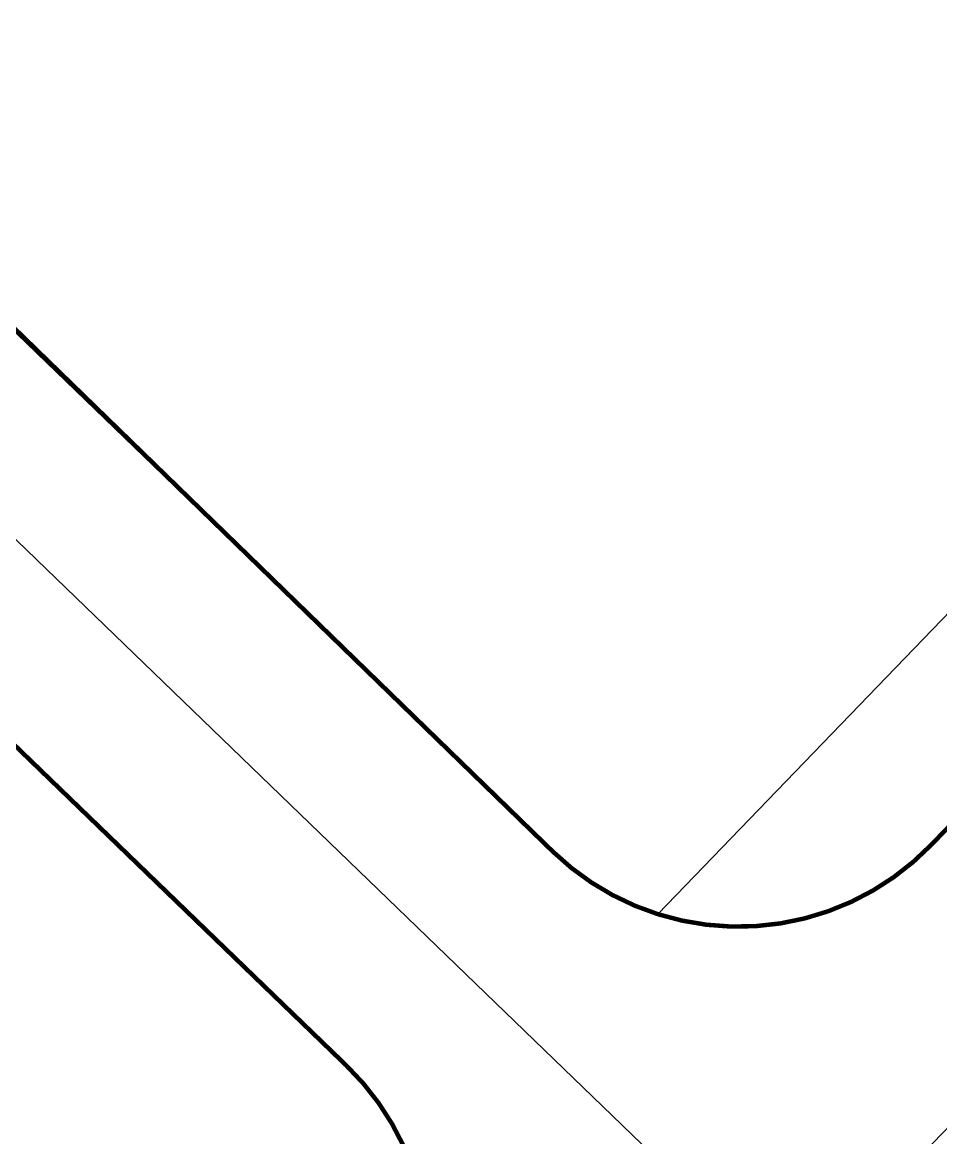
# Model space of a CAD drawing. Extents: x -21908402 to 2681150, y 88493 to 5079726.
# Drawn here: x 1781126 to 1788540, y 414450 to 423452 of the extents above; entities that cross this region are included whole.
import ezdxf

# ---------------------------------------------------------------- set-up
doc = ezdxf.new("R2010")
doc.units = 0
doc.header["$LTSCALE"] = 1000
doc.linetypes.add('DOTE', pattern=[2.42, 2, -0.2, 0.02, -0.2])
for name, color, linetype in [('DLSS', 4, 'Continuous'), ('RD-中线', 1, 'Continuous'), ('RD-红线', 7, 'Continuous'), ('道路中心线', 1, 'DOTE')]:
    doc.layers.add(name, color=color, linetype=linetype)

# ---------------------------------------------------------------- blocks, each defined once
blk = doc.blocks.new('GGGGGGGGGGGGGGGG')
at = {"layer": 'DLSS', "linetype": 'Continuous'}
blk.add_line((40393817.728, 3421922.715), (40393845.362, 3421896.041), dxfattribs=at)
at = {"layer": 'DLSS', "color": 4, "linetype": 'Continuous'}
blk.add_line((40393812.916, 3421913.462), (40393838.418, 3421888.846), dxfattribs=at)
at = {"layer": 'DLSS', "color": 4, "linetype": 'Continuous', "const_width": 0.15, "flags": 128}
for points in [[(40393816.732, 3421923.852), (40393845.362, 3421896.041, 0.414214), (40393858.088, 3421896.266), (40393862.747, 3421901.093)], [(40393813.596, 3421912.805), (40393838.417, 3421888.846, -0.414214), (40393838.643, 3421876.12), (40393825.296, 3421862.294)]]:
    blk.add_lwpolyline(points, format="xyb", dxfattribs=at)
at = {"layer": 'RD-中线', "linetype": 'Continuous', "flags": 128}
blk.add_lwpolyline([(40393862.747, 3421891.013), (40393818.267, 3421844.931)], dxfattribs=at)
at = {"layer": 'RD-红线', "linetype": 'Continuous'}
blk.add_lwpolyline([(40393862.747, 3421908.292), (40393848.892, 3421893.938)], dxfattribs=at)
at = {"layer": '道路中心线', "linetype": 'DOTE'}
blk.add_line((40393814.709, 3421918.679), (40393853.402, 3421881.332), dxfattribs=at)

msp = doc.modelspace()

# ---------------------------------------------------------------- block references
at = {"linetype": 'Continuous', "xscale": 240, "yscale": 240, "zscale": 240}
msp.add_blockref('GGGGGGGGGGGGGGGG', (-9692737477.6, -820838290.8), dxfattribs=at)

doc.saveas('drawing.dxf')
